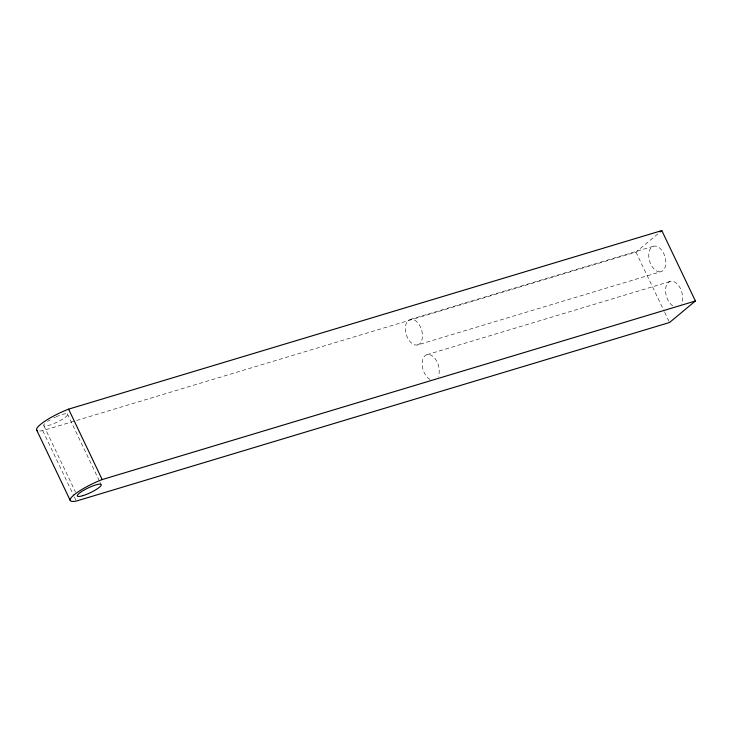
<?xml version="1.0" encoding="UTF-8"?>
<svg xmlns="http://www.w3.org/2000/svg" width="732" height="732" viewBox="0 0 732 732"><rect width="100%" height="100%" fill="white"/><g stroke="black" fill="none" stroke-linecap="round" stroke-linejoin="round"><path stroke-width="0.55" stroke-dasharray="3.66 2.75" d="M39.656 431.002A27.633 5.463 -25.5 0 0 42.74 430.654L635.962 252.083L658.37 233.453M410.176 319.472L653.548 246.217M417.643 344.928A13.268 7.988 73.2 0 0 418.704 323.965A13.268 7.988 73.2 0 0 405.382 327.698A13.268 7.988 73.2 0 0 417.643 344.928L661.014 271.663A13.268 7.988 73.2 0 0 662.076 250.71A13.268 7.988 73.2 0 0 648.753 254.443A13.268 7.988 73.2 0 0 661.014 271.663M426.966 354.681L670.338 281.417M635.962 252.083L664.189 311.274M664.674 312.299L669.542 322.501M67.408 413.946L99.534 481.299M100.019 482.315L100.998 484.355M43.92 425.859L75.561 492.197M42.74 430.654L73.895 495.967M74.38 496.991L76.329 501.072M56.19 416.773A13.268 2.626 -25.5 0 1 67.408 415.2A13.268 2.626 -25.5 0 1 51.057 424.67A13.268 2.626 -25.5 0 1 45.521 422.959M47.543 421.458A13.268 2.626 -25.5 0 1 50.115 419.857M53.839 417.871A13.268 2.626 -25.5 0 1 55.412 417.13M672.726 305.811A13.268 7.988 73.2 0 1 665.919 286.981A13.268 7.988 73.2 0 1 677.795 284.565A13.268 7.988 73.2 0 1 681.153 304.091M430.087 379.505A13.268 7.988 73.2 0 1 422.355 361.205A13.268 7.988 73.2 0 1 433.737 357.106A13.268 7.988 73.2 0 1 438.175 376.596"/><path stroke-width="1.1" d="M660.09 232.017L661.81 230.589L695.4 300.998L669.542 322.501L76.329 501.072A27.633 5.463 -25.5 0 1 74.042 494.896A27.633 5.463 -25.5 0 1 102.178 479.57L695.4 300.998M37.579 430.755A27.633 5.463 -25.5 0 1 43.801 421.952A27.633 5.463 -25.5 0 1 68.588 409.151L661.81 230.589M68.588 409.151L102.178 479.57M36.6 429.931L70.19 500.34M82.789 495.692A13.268 2.626 -25.5 0 0 101.263 484.987A13.268 2.626 -25.5 0 0 83.704 490.275A13.268 2.626 -25.5 0 0 82.789 495.692"/></g></svg>
